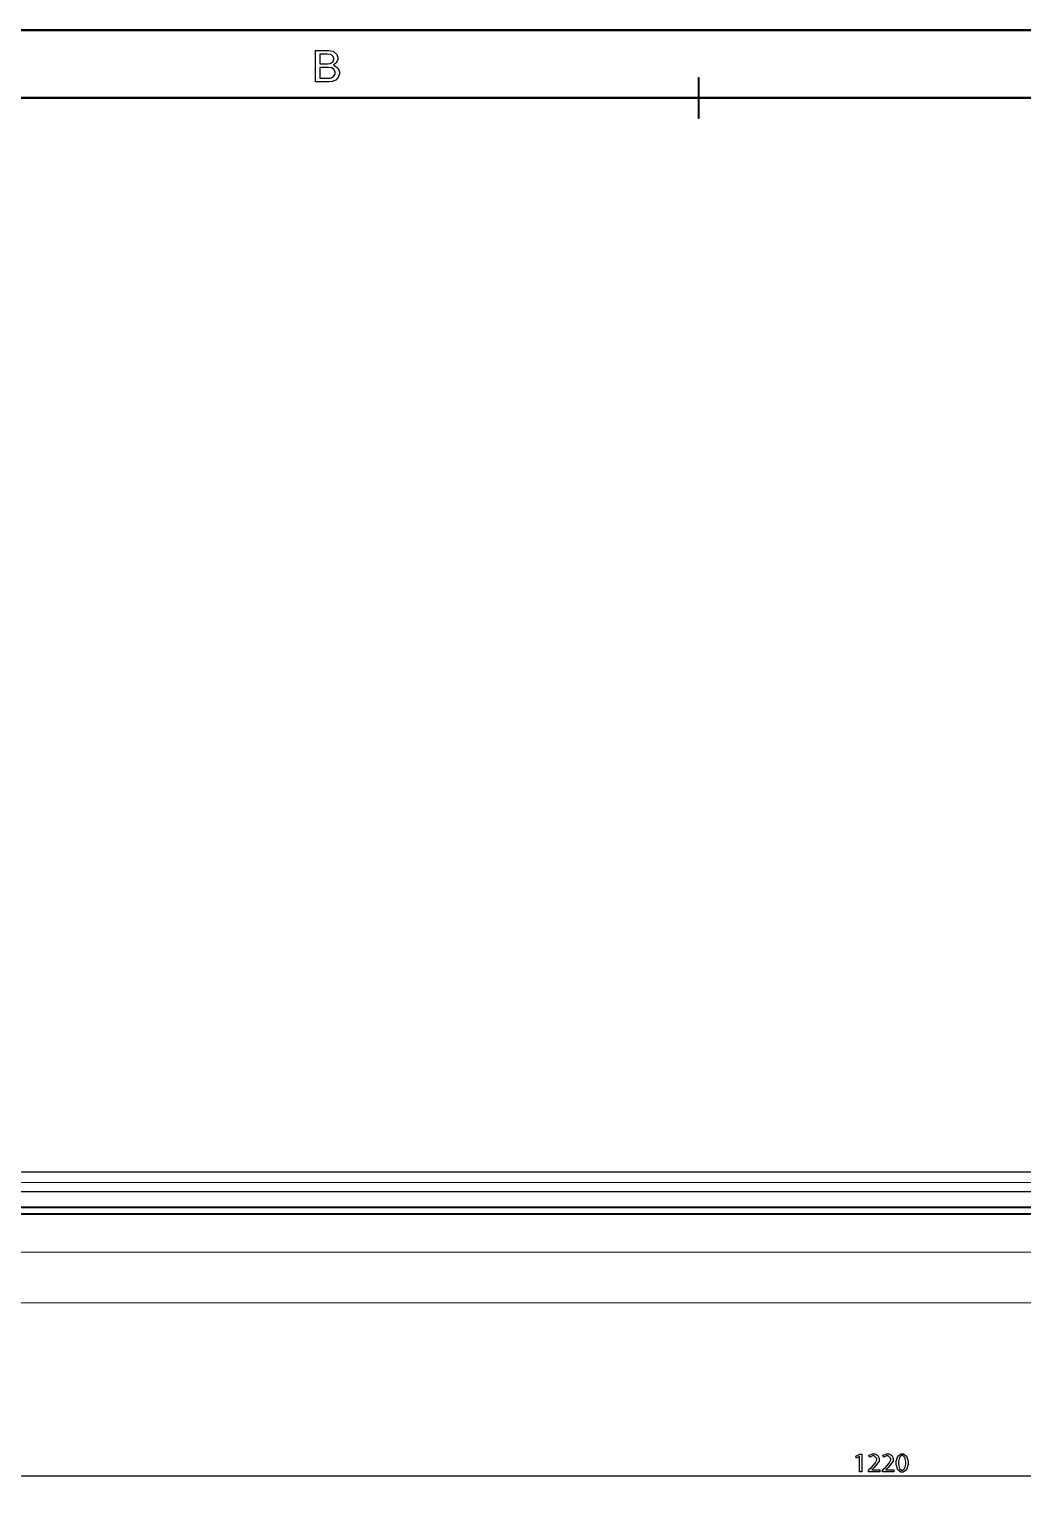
# Model space of a CAD drawing. Extents: x 0.54 to 10.46, y 0.74 to 7.76.
# Drawn here: x 2.988 to 5.441, y 4.108 to 7.761 of the extents above; entities that cross this region are included whole.
import ezdxf

# ---------------------------------------------------------------- set-up
doc = ezdxf.new("R2010")
doc.units = 0
doc.layers.get('0').update_dxf_attribs({"linetype": 'CONTINUOUS'})

msp = doc.modelspace()

# ---------------------------------------------------------------- linework, layer by layer
at = {"color": 0}
for points in [[(10.4631, 0.73899), (0.53689, 0.73899), (0.53646, 0.73899), (0.53516, 0.74029), (0.53516, 0.74072), (0.53516, 7.75928), (0.53516, 7.75971), (0.53646, 7.76101), (0.53689, 7.76101), (10.4631, 7.76101), (10.4635, 7.76101), (10.4648, 7.75971), (10.4648, 7.75928), (10.4648, 0.74072), (10.4648, 0.74029), (10.4635, 0.73899), (10.4631, 0.73899)], [(0.53863, 0.74246), (10.4614, 0.74246), (10.4614, 7.75754), (0.53863, 7.75754), (0.53863, 0.74246)], [(3.69461, 7.63167), (3.69461, 7.70953), (3.72385, 7.70953), (3.72738, 7.70953), (3.73719, 7.70757), (3.73812, 7.70714), (3.73899, 7.70676), (3.74604, 7.70068), (3.74658, 7.69987), (3.74707, 7.69906), (3.74962, 7.692), (3.74962, 7.68961), (3.74962, 7.68728), (3.74735, 7.68099), (3.7469, 7.68024), (3.74642, 7.67953), (3.73964, 7.67356), (3.73872, 7.67307), (3.73986, 7.67275), (3.74897, 7.66689), (3.74962, 7.66601), (3.75022, 7.66521), (3.75342, 7.65701), (3.75342, 7.65424), (3.75342, 7.65175), (3.75146, 7.64492), (3.75108, 7.6441), (3.75071, 7.64333), (3.74593, 7.63726), (3.74539, 7.63683), (3.74479, 7.63644), (3.73768, 7.63319), (3.73687, 7.63297), (3.736, 7.63276), (3.72721, 7.63167), (3.72428, 7.63167), (3.69461, 7.63167)], [(3.70492, 7.67681), (3.72174, 7.67681), (3.72418, 7.67681), (3.73107, 7.67763), (3.73156, 7.67774), (3.73221, 7.67796), (3.73714, 7.68115), (3.73747, 7.68158), (3.73779, 7.68207), (3.73947, 7.68685), (3.73947, 7.68842), (3.73947, 7.69015), (3.7379, 7.69472), (3.73763, 7.69521), (3.73731, 7.69569), (3.73286, 7.69906), (3.73232, 7.69922), (3.73172, 7.69943), (3.72325, 7.70031), (3.72049, 7.70031), (3.70492, 7.70031), (3.70492, 7.67681)], [(3.70492, 7.6409), (3.72428, 7.6409), (3.72601, 7.6409), (3.73096, 7.64117), (3.73133, 7.64122), (3.73188, 7.64133), (3.73682, 7.64318), (3.73725, 7.64339), (3.73763, 7.64367), (3.74094, 7.64725), (3.74121, 7.64768), (3.74143, 7.64817), (3.74274, 7.65272), (3.74274, 7.65424), (3.74274, 7.65614), (3.74083, 7.66129), (3.7405, 7.66183), (3.74013, 7.66237), (3.73497, 7.66613), (3.73432, 7.66635), (3.73361, 7.66656), (3.72558, 7.66764), (3.72293, 7.66764), (3.70492, 7.66764), (3.70492, 7.6409)], [(4.64106, 7.54135), (4.64085, 7.54135), (4.64035, 7.54189), (4.64035, 7.54204), (4.64035, 7.64231), (4.64035, 7.64247), (4.64085, 7.64296), (4.64106, 7.64296), (4.64122, 7.64296), (4.64176, 7.64247), (4.64176, 7.64231), (4.64176, 7.54204), (4.64176, 7.54189), (4.64122, 7.54135), (4.64106, 7.54135)], [(10.296, 0.90609), (0.87115, 0.90609), (0.87071, 0.90609), (0.86941, 0.90739), (0.86941, 0.90782), (0.86941, 7.59218), (0.86941, 7.59261), (0.87071, 7.59392), (0.87115, 7.59392), (10.296, 7.59392), (10.2964, 7.59392), (10.2977, 7.59261), (10.2977, 7.59218), (10.2977, 0.90782), (10.2977, 0.90739), (10.2964, 0.90609), (10.296, 0.90609)], [(0.87289, 0.90956), (10.2943, 0.90956), (10.2943, 7.59044), (0.87289, 7.59044), (0.87289, 0.90956)]]:
    msp.add_lwpolyline(points, close=True, dxfattribs=at)
at = {"color": 0, "const_width": 0.00278}
for points in [[(8.33886, 4.93935), (1.04047, 4.93935)], [(8.33886, 4.91357), (1.04047, 4.91357)], [(7.61589, 4.85129), (2.59776, 4.85129)], [(2.59776, 4.83561), (7.61594, 4.83561)], [(1.35938, 4.61643), (8.33892, 4.61643)]]:
    msp.add_lwpolyline(points, dxfattribs=at)
at = {"color": 250, "const_width": 0.00278}
for points in [[(8.33886, 4.91347), (1.04047, 4.91347)], [(8.33886, 4.89068), (1.04047, 4.89068)], [(2.59776, 4.85346), (7.61594, 4.85346)], [(2.59776, 4.83632), (7.61594, 4.83632)], [(2.59776, 4.83415), (7.61594, 4.83415)], [(2.59776, 4.74126), (8.33886, 4.74126)]]:
    msp.add_lwpolyline(points, dxfattribs=at)
at = {"color": 9}
for points in [[(5.03874, 4.23703), (5.03857, 4.23703), (5.03097, 4.23292), (5.02983, 4.23747), (5.03944, 4.24257), (5.04449, 4.24257), (5.04449, 4.19879), (5.03874, 4.19879), (5.03874, 4.23703)], [(5.06044, 4.19879), (5.06044, 4.20242), (5.06511, 4.20692), (5.06787, 4.20958), (5.07742, 4.21994), (5.08138, 4.22819), (5.08143, 4.22982), (5.08143, 4.23199), (5.07487, 4.23839), (5.07269, 4.23839), (5.07036, 4.23839), (5.06392, 4.23514), (5.06342, 4.23469), (5.06153, 4.23888), (5.06228, 4.23953), (5.07101, 4.24333), (5.07394, 4.24333), (5.0765, 4.24333), (5.08415, 4.23931), (5.08735, 4.23281), (5.08735, 4.23058), (5.08735, 4.22472), (5.07454, 4.20931), (5.07226, 4.20708), (5.06874, 4.20383), (5.06874, 4.20367), (5.08843, 4.20367), (5.08843, 4.19879), (5.06044, 4.19879)], [(5.09506, 4.19879), (5.09506, 4.20242), (5.09972, 4.20692), (5.10249, 4.20958), (5.11199, 4.21994), (5.11594, 4.22819), (5.116, 4.22982), (5.116, 4.23199), (5.10949, 4.23839), (5.10732, 4.23839), (5.10499, 4.23839), (5.09847, 4.23514), (5.09799, 4.23469), (5.09614, 4.23888), (5.0969, 4.23953), (5.10558, 4.24333), (5.10851, 4.24333), (5.11106, 4.24333), (5.11871, 4.23931), (5.1219, 4.23281), (5.1219, 4.23058), (5.1219, 4.22472), (5.1091, 4.20931), (5.10682, 4.20708), (5.10335, 4.20383), (5.10335, 4.20367), (5.12299, 4.20367), (5.12299, 4.19879), (5.09506, 4.19879)], [(5.15875, 4.22114), (5.15875, 4.2169), (5.15474, 4.20404), (5.14626, 4.19803), (5.1435, 4.19803), (5.1409, 4.19803), (5.13308, 4.20389), (5.12901, 4.21696), (5.12901, 4.22054), (5.12901, 4.22478), (5.13331, 4.23747), (5.1415, 4.24333), (5.14426, 4.24333), (5.14692, 4.24333), (5.15494, 4.23747), (5.15875, 4.22526), (5.15875, 4.22114)], [(5.13493, 4.22049), (5.13493, 4.21724), (5.13732, 4.20731), (5.14219, 4.20264), (5.14382, 4.20264), (5.14551, 4.20264), (5.15061, 4.20757), (5.15283, 4.21756), (5.15283, 4.22086), (5.15283, 4.22412), (5.15067, 4.23389), (5.14561, 4.23872), (5.14393, 4.23872), (5.14231, 4.23872), (5.13747, 4.2341), (5.13493, 4.2239), (5.13493, 4.22049)]]:
    msp.add_lwpolyline(points, close=True, dxfattribs=at)
at = {"color": 9, "const_width": 0.00278}
msp.add_lwpolyline([(1.00499, 4.18858), (9.22928, 4.18858)], dxfattribs=at)

doc.saveas('drawing.dxf')
